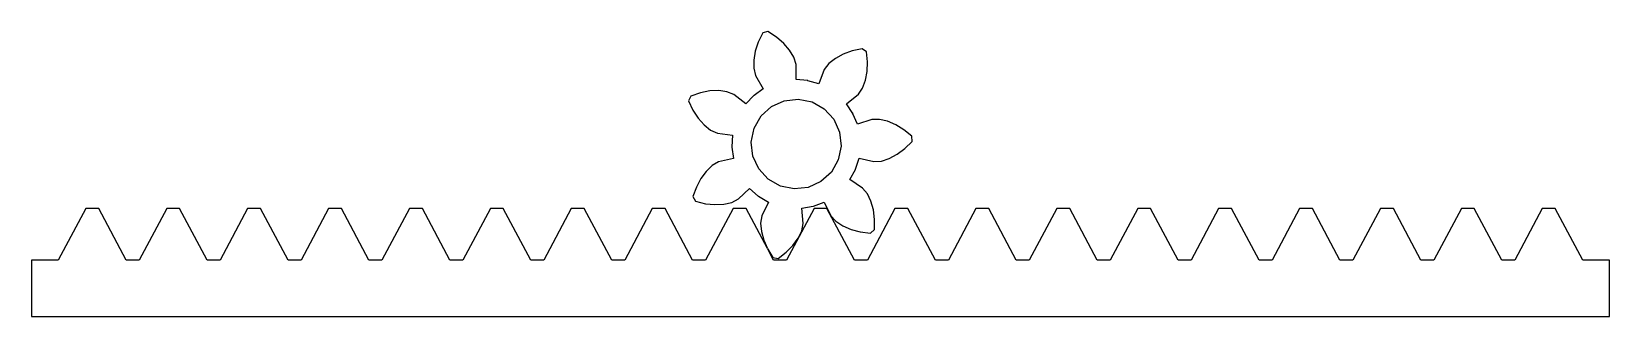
# Model space of a CAD drawing. Header units: metres. Extents: x -85 to 90, y -19 to 13.
import ezdxf

# ---------------------------------------------------------------- set-up
doc = ezdxf.new("R2010")
doc.units = ezdxf.units.M

msp = doc.modelspace()

# ---------------------------------------------------------------- linework, layer by layer
for p, q in [((-3.71115, 12.3458), (-4.21501, 11.3249)), ((-3.1463, 12.5017), (-3.71115, 12.3458)), ((-2.19012, 11.8837), (-3.1463, 12.5017)), ((-4.21501, 11.3249), (-4.55412, 10.3156)), ((-1.38138, 11.1912), (-2.19012, 11.8837)), ((-0.731918, 10.4429), (-1.38138, 11.1912)), ((7.33847, 10.599), (6.22612, 10.3564)), ((7.81253, 10.2546), (7.33847, 10.599)), ((-4.7278, 9.34006), (-4.73067, 8.42326)), ((-4.55412, 10.3156), (-4.7278, 9.34006)), ((-0.259247, 9.65729), (-0.731918, 10.4429)), ((-0.016495, 8.85306), (-0.259247, 9.65729)), ((-0.013351, 7.16194), (-0.016495, 8.85306)), ((3.63605, 8.95039), (3.12619, 8.28275)), ((4.35461, 9.51978), (3.63605, 8.95039)), ((5.2256, 9.99222), (4.35461, 9.51978)), ((6.22612, 10.3564), (5.2256, 9.99222)), ((7.92552, 9.12169), (7.81253, 10.2546)), ((7.88837, 8.05762), (7.92552, 9.12169)), ((-4.73067, 8.42326), (-4.52657, 7.60837)), ((-4.52657, 7.60837), (-3.6619, 6.15501)), ((1.2605, 7.04689), (-0.013351, 7.16194)), ((1.26125, 7.05003), (1.2605, 7.04689)), ((1.27852, 7.04527), (1.26125, 7.05003)), ((1.29637, 7.04366), (1.27852, 7.04527)), ((1.29596, 7.04047), (1.29637, 7.04366)), ((2.52902, 6.70058), (1.29596, 7.04047)), ((3.12619, 8.28275), (2.52902, 6.70058)), ((7.38873, 6.22391), (7.70819, 7.08325)), ((7.70819, 7.08325), (7.88837, 8.05762)), ((-11.7359, 5.33479), (-11.9662, 4.79597)), ((-10.6566, 5.69705), (-11.7359, 5.33479)), ((-9.61093, 5.8976), (-10.6566, 5.69705)), ((-8.6209, 5.93877), (-9.61093, 5.8976)), ((-7.71202, 5.81853), (-8.6209, 5.93877)), ((-6.93188, 5.5069), (-7.71202, 5.81853)), ((-5.60776, 4.45496), (-6.93188, 5.5069)), ((-4.72357, 5.37918), (-5.60776, 4.45496)), ((-4.71106, 5.39224), (-4.72556, 5.3817)), ((-4.72556, 5.3817), (-4.72357, 5.37918)), ((-4.69867, 5.4052), (-4.71106, 5.39224)), ((-4.69643, 5.40288), (-4.69867, 5.4052)), ((-3.6619, 6.15501), (-4.69643, 5.40288)), ((5.59111, 4.47583), (6.91132, 5.53268)), ((6.91132, 5.53268), (7.38873, 6.22391)), ((-11.9662, 4.79597), (-11.4822, 3.7655)), ((-11.4822, 3.7655), (-10.9045, 2.87111)), ((-3.90915, 3.11745), (-2.75447, 4.17285)), ((-2.75447, 4.17285), (-1.33017, 4.81981)), ((-1.33017, 4.81981), (0.224319, 4.99496)), ((0.224319, 4.99496), (1.75687, 4.68117)), ((1.75687, 4.68117), (3.11745, 3.90915)), ((3.11745, 3.90915), (4.17285, 2.75447)), ((6.29539, 3.40816), (5.59111, 4.47583)), ((-10.9045, 2.87111), (-10.2501, 2.12708)), ((-10.2501, 2.12708), (-9.5351, 1.55322)), ((-4.99496, 0.224319), (-4.68117, 1.75687)), ((-4.68117, 1.75687), (-3.90915, 3.11745)), ((4.17285, 2.75447), (4.81981, 1.33017)), ((6.29831, 3.40953), (6.29539, 3.40816)), ((6.30536, 3.39305), (6.29831, 3.40953)), ((6.31523, 3.3781), (6.30536, 3.39305)), ((6.31247, 3.37642), (6.31523, 3.3781)), ((6.81554, 2.20045), (6.31247, 3.37642)), ((8.42487, 2.72005), (6.81554, 2.20045)), ((9.26474, 2.7377), (8.42487, 2.72005)), ((10.1579, 2.5309), (9.26474, 2.7377)), ((11.0704, 2.1445), (10.1579, 2.5309)), ((11.9789, 1.58931), (11.0704, 2.1445)), ((-9.5351, 1.55322), (-8.77072, 1.20471)), ((-8.77072, 1.20471), (-7.09534, 0.974594)), ((-7.09534, 0.974594), (-7.15233, -0.303177)), ((-4.81981, -1.33017), (-4.99496, 0.224319)), ((4.81981, 1.33017), (4.99496, -0.224319)), ((12.8621, 0.870911), (11.9789, 1.58931)), ((12.0731, -0.50914), (12.8884, 0.285538)), ((12.8884, 0.285538), (12.8621, 0.870911)), ((-6.97942, -1.60669), (-8.62743, -1.98607)), ((-7.15233, -0.303177), (-7.15553, -0.303482)), ((-7.15553, -0.303482), (-7.15312, -0.321243)), ((-7.15312, -0.321243), (-7.15393, -0.339142)), ((-7.15393, -0.339142), (-7.15071, -0.339172)), ((-7.15071, -0.339172), (-6.97942, -1.60669)), ((-4.17285, -2.75447), (-4.81981, -1.33017)), ((4.99496, -0.224319), (4.68117, -1.75687)), ((6.58972, -2.79698), (6.98535, -1.58066)), ((6.98535, -1.58066), (8.63477, -1.9539)), ((9.47285, -1.89619), (10.3439, -1.61017)), ((10.3439, -1.61017), (11.218, -1.14352)), ((11.218, -1.14352), (12.0731, -0.50914)), ((-10.0182, -3.03732), (-10.6032, -3.83702)), ((-9.35748, -2.4017), (-10.0182, -3.03732)), ((-8.62743, -1.98607), (-9.35748, -2.4017)), ((-3.11745, -3.90915), (-4.17285, -2.75447)), ((3.90915, -3.11745), (2.75447, -4.17285)), ((4.68117, -1.75687), (3.90915, -3.11745)), ((5.96982, -3.95663), (6.57556, -2.83012)), ((6.57556, -2.83012), (6.57858, -2.83124)), ((6.57858, -2.83124), (6.58412, -2.81419)), ((6.58412, -2.81419), (6.59262, -2.7984)), ((6.59262, -2.7984), (6.58972, -2.79698)), ((8.63477, -1.9539), (9.47285, -1.89619)), ((-11.0984, -4.7796), (-11.4881, -5.84932)), ((-10.6032, -3.83702), (-11.0984, -4.7796)), ((-6.41035, -6.10609), (-5.18584, -4.9397)), ((-5.18584, -4.9397), (-4.22237, -5.78093)), ((-1.75687, -4.68117), (-3.11745, -3.90915)), ((-0.224319, -4.99496), (-1.75687, -4.68117)), ((1.33017, -4.81981), (-0.224319, -4.99496)), ((2.75447, -4.17285), (1.33017, -4.81981)), ((7.37944, -4.89088), (5.96982, -3.95663)), ((7.9169, -5.53653), (7.37944, -4.89088)), ((-11.4881, -5.84932), (-11.2105, -6.36531)), ((-11.2105, -6.36531), (-10.103, -6.62936)), ((-10.103, -6.62936), (-9.04358, -6.73537)), ((-9.04358, -6.73537), (-8.05385, -6.68762)), ((-8.05385, -6.68762), (-7.15939, -6.4864)), ((-7.15939, -6.4864), (-6.41035, -6.10609)), ((-4.22237, -5.78093), (-4.22412, -5.78363)), ((-4.22412, -5.78363), (-4.20874, -5.79283)), ((-4.20874, -5.79283), (-4.19524, -5.80463)), ((-4.19524, -5.80463), (-4.19321, -5.80212)), ((-4.19321, -5.80212), (-3.09541, -6.45848)), ((-3.09541, -6.45848), (-3.82632, -7.98349)), ((0.628693, -7.13431), (1.88712, -6.90553)), ((1.88712, -6.90553), (1.88812, -6.90858)), ((1.88812, -6.90858), (1.90491, -6.9023)), ((1.90491, -6.9023), (1.92255, -6.89909)), ((1.92184, -6.89595), (3.11948, -6.4469)), ((1.92255, -6.89909), (1.92184, -6.89595)), ((3.11948, -6.4469), (3.85606, -7.96918)), ((8.3121, -6.36378), (7.9169, -5.53653)), ((8.57889, -7.31807), (8.3121, -6.36378)), ((-79.0205, -7.16197), (-82.0795, -12.8915)), ((-77.5795, -7.16197), (-79.0205, -7.16197)), ((-74.5206, -12.8915), (-77.5795, -7.16197)), ((-70.0205, -7.16197), (-73.0795, -12.8915)), ((-68.5795, -7.16197), (-70.0205, -7.16197)), ((-65.5206, -12.8915), (-68.5795, -7.16197)), ((-61.0205, -7.16197), (-64.0795, -12.8915)), ((-59.5795, -7.16197), (-61.0205, -7.16197)), ((-56.5205, -12.8915), (-59.5795, -7.16197)), ((-52.0205, -7.16197), (-55.0794, -12.8915)), ((-50.5795, -7.16197), (-52.0205, -7.16197)), ((-47.5205, -12.8915), (-50.5795, -7.16197)), ((-43.0205, -7.16197), (-46.0794, -12.8915)), ((-41.5795, -7.16197), (-43.0205, -7.16197)), ((-38.5205, -12.8915), (-41.5795, -7.16197)), ((-34.0205, -7.16197), (-37.0794, -12.8915)), ((-32.5795, -7.16197), (-34.0205, -7.16197)), ((-29.5205, -12.8915), (-32.5795, -7.16197)), ((-25.0205, -7.16197), (-28.0794, -12.8915)), ((-23.5795, -7.16197), (-25.0205, -7.16197)), ((-20.5205, -12.8915), (-23.5795, -7.16197)), ((-16.0205, -7.16197), (-19.0794, -12.8915)), ((-14.5795, -7.16197), (-16.0205, -7.16197)), ((-11.5205, -12.8915), (-14.5795, -7.16197)), ((-7.02052, -7.16197), (-10.0794, -12.8915)), ((-5.57945, -7.16197), (-7.02052, -7.16197)), ((-3.19833, -11.622), (-5.57945, -7.16197)), ((-3.82632, -7.98349), (-3.95656, -8.8134)), ((1.97946, -7.16197), (-1.07944, -12.8915)), ((0.777145, -8.81891), (0.628693, -7.13431)), ((3.42053, -7.16197), (1.97946, -7.16197)), ((6.47945, -12.8915), (3.42053, -7.16197)), ((3.85606, -7.96918), (4.42372, -8.58844)), ((4.42372, -8.58844), (5.19043, -9.09111)), ((10.9795, -7.16197), (7.92055, -12.8915)), ((8.71129, -8.37453), (8.57889, -7.31807)), ((8.70029, -9.51297), (8.71129, -8.37453)), ((12.4205, -7.16197), (10.9795, -7.16197)), ((15.4794, -12.8915), (12.4205, -7.16197)), ((19.9795, -7.16197), (16.9205, -12.8915)), ((21.4205, -7.16197), (19.9795, -7.16197)), ((24.4794, -12.8915), (21.4205, -7.16197)), ((28.9795, -7.16197), (25.9205, -12.8915)), ((30.4205, -7.16197), (28.9795, -7.16197)), ((33.4794, -12.8915), (30.4205, -7.16197)), ((37.9795, -7.16197), (34.9205, -12.8915)), ((39.4205, -7.16197), (37.9795, -7.16197)), ((42.4794, -12.8915), (39.4205, -7.16197)), ((46.9795, -7.16197), (43.9205, -12.8915)), ((48.4205, -7.16197), (46.9795, -7.16197)), ((51.4794, -12.8915), (48.4205, -7.16197)), ((55.9795, -7.16197), (52.9205, -12.8915)), ((57.4205, -7.16197), (55.9795, -7.16197)), ((60.4794, -12.8915), (57.4205, -7.16197)), ((64.9795, -7.16197), (61.9205, -12.8915)), ((66.4205, -7.16197), (64.9795, -7.16197)), ((69.4794, -12.8915), (66.4205, -7.16197)), ((73.9795, -7.16197), (70.9205, -12.8915)), ((75.4205, -7.16197), (73.9795, -7.16197)), ((78.4794, -12.8915), (75.4205, -7.16197)), ((82.9795, -7.16197), (79.9205, -12.8915)), ((84.4205, -7.16197), (82.9795, -7.16197)), ((87.4794, -12.8915), (84.4205, -7.16197)), ((-3.95656, -8.8134), (-3.87154, -9.72626)), ((-3.87154, -9.72626), (-3.6111, -10.6823)), ((-0.372635, -11.27), (0.207108, -10.4664)), ((0.207108, -10.4664), (0.607452, -9.64166)), ((0.607452, -9.64166), (0.777145, -8.81891)), ((5.19043, -9.09111), (6.10027, -9.48358)), ((6.10027, -9.48358), (7.12939, -9.75658)), ((7.12939, -9.75658), (8.259, -9.8985)), ((8.259, -9.8985), (8.70029, -9.51297)), ((-3.6111, -10.6823), (-3.19833, -11.622)), ((-2.52054, -12.8915), (-3.15645, -11.7004)), ((-3.15645, -11.7004), (-2.58955, -12.6288)), ((-2.013, -12.7334), (-1.11607, -12.0322)), ((-1.11607, -12.0322), (-0.372635, -11.27)), ((-82.0795, -12.8915), (-85.05, -12.8915)), ((-85.05, -12.8915), (-85.05, -19.162)), ((-73.0795, -12.8915), (-74.5206, -12.8915)), ((-64.0795, -12.8915), (-65.5206, -12.8915)), ((-55.0794, -12.8915), (-56.5205, -12.8915)), ((-46.0794, -12.8915), (-47.5205, -12.8915)), ((-37.0794, -12.8915), (-38.5205, -12.8915)), ((-28.0794, -12.8915), (-29.5205, -12.8915)), ((-19.0794, -12.8915), (-20.5205, -12.8915)), ((-10.0794, -12.8915), (-11.5205, -12.8915)), ((-2.58955, -12.6288), (-2.013, -12.7334)), ((-1.07944, -12.8915), (-2.52054, -12.8915)), ((7.92055, -12.8915), (6.47945, -12.8915)), ((16.9205, -12.8915), (15.4794, -12.8915)), ((25.9205, -12.8915), (24.4794, -12.8915)), ((34.9205, -12.8915), (33.4794, -12.8915)), ((43.9205, -12.8915), (42.4794, -12.8915)), ((52.9205, -12.8915), (51.4794, -12.8915)), ((61.9205, -12.8915), (60.4794, -12.8915)), ((70.9205, -12.8915), (69.4794, -12.8915)), ((79.9205, -12.8915), (78.4794, -12.8915)), ((90.45, -12.8915), (87.4794, -12.8915)), ((90.45, -19.162), (90.45, -12.8915)), ((-85.05, -19.162), (90.45, -19.162))]:
    msp.add_line(p, q)

doc.saveas('drawing.dxf')
